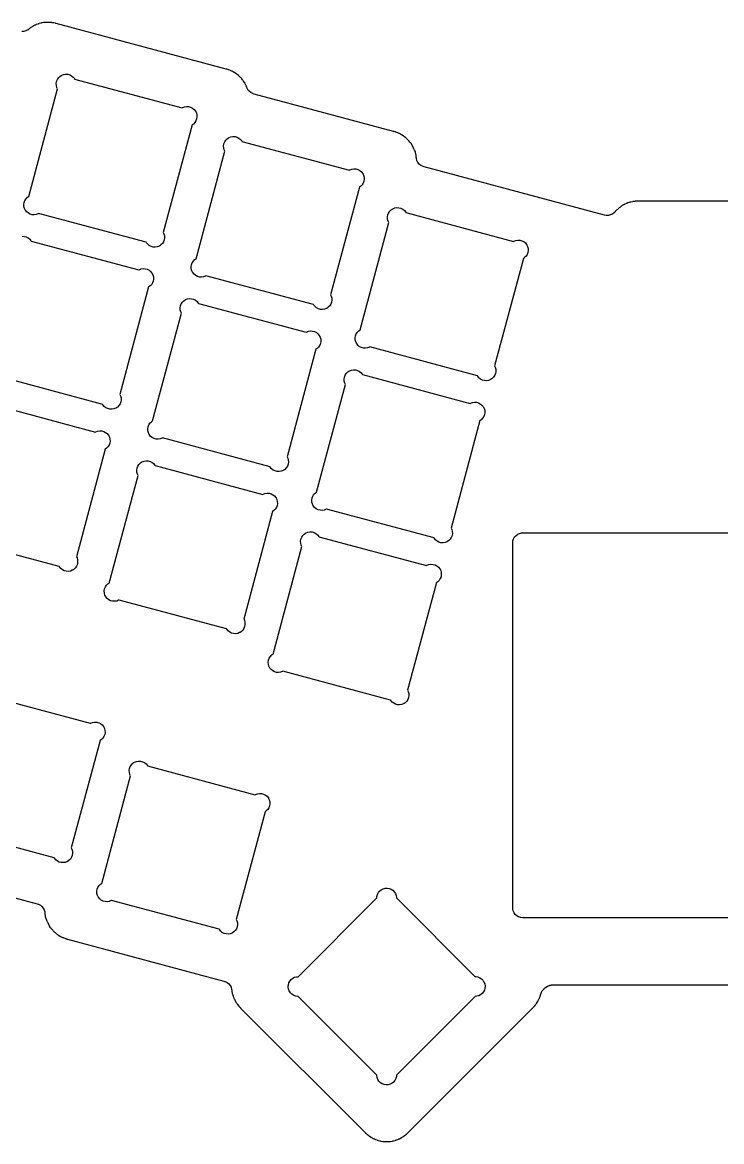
# Model space of a CAD drawing. Extents: x -129 to 129, y -30 to 88.
# Drawn here: x -70.8 to 0, y -30.2 to 83.2 of the extents above; entities that cross this region are included whole.
import ezdxf

# ---------------------------------------------------------------- set-up
doc = ezdxf.new("R2010")
doc.units = 0
doc.layers.get('0').update_dxf_attribs({"linetype": 'CONTINUOUS'})

msp = doc.modelspace()

# ---------------------------------------------------------------- linework, layer by layer
for points in [[(8.4212, 65.1), (-8.40175, 65.1), (-8.41484, 65.0999), (-8.42793, 65.0997), (-8.44102, 65.0995), (-8.48026, 65.0985), (-8.49335, 65.098), (-8.50643, 65.0975), (-8.5195, 65.0969), (-8.63708, 65.0908), (-8.65014, 65.09), (-8.66321, 65.0891), (-8.67626, 65.0882), (-8.7154, 65.0851), (-8.72844, 65.084), (-8.74148, 65.0828), (-8.7545, 65.0815), (-8.76773, 65.0801), (-8.79373, 65.077), (-8.81967, 65.0736), (-8.84558, 65.0699), (-8.92307, 65.0576), (-8.94887, 65.0532), (-8.97461, 65.0484), (-9.00028, 65.0433), (-9.19172, 65.0026), (-9.24263, 64.9904), (-9.29315, 64.9768), (-9.34334, 64.962), (-9.49209, 64.9136), (-9.54144, 64.8962), (-9.59026, 64.8774), (-9.63863, 64.8574), (-9.78151, 64.7938), (-9.82876, 64.7712), (-9.87536, 64.7475), (-9.92137, 64.7225), (-10.0568, 64.6443), (-10.1015, 64.617), (-10.1453, 64.5885), (-10.1885, 64.5588), (-10.315, 64.4669), (-10.3565, 64.435), (-10.3972, 64.4021), (-10.437, 64.3681), (-10.5532, 64.2635), (-10.5912, 64.2274), (-10.6282, 64.1904), (-10.6642, 64.1525), (-10.7689, 64.0362), (-10.7752, 64.0288), (-10.8472, 63.9529), (-10.8833, 63.9187), (-11.0491, 63.7915), (-11.2378, 63.7015), (-11.4411, 63.6527), (-11.6501, 63.6472), (-11.6771, 63.6493), (-11.8575, 63.6803), (-30.129, 68.5761), (-30.2285, 68.6085), (-30.2742, 68.626), (-30.4605, 68.7209), (-30.6229, 68.8525), (-30.7545, 69.015), (-30.8494, 69.2012), (-30.9035, 69.4032), (-30.9095, 69.4411), (-30.9198, 69.5528), (-30.9207, 69.5528), (-30.9254, 69.6432), (-30.9364, 69.7473), (-30.9526, 69.8496), (-31.0067, 70.0515), (-31.0438, 70.1482), (-31.0863, 70.2438), (-31.1215, 70.3128), (-31.1311, 70.3305), (-31.1549, 70.3772), (-31.1886, 70.4479), (-31.1996, 70.4717), (-31.205, 70.4838), (-31.2275, 70.5311), (-31.2336, 70.5429), (-31.2451, 70.5664), (-31.4216, 70.9364), (-31.5225, 71.0272), (-31.5565, 71.067), (-31.6529, 71.1861), (-31.6869, 71.2259), (-31.7219, 71.2647), (-31.7579, 71.3027), (-31.8685, 71.4133), (-31.9065, 71.4493), (-31.9454, 71.4843), (-31.9852, 71.5183), (-32.1067, 71.6168), (-32.1483, 71.6486), (-32.1906, 71.6794), (-32.2337, 71.709), (-32.3979, 71.8156), (-32.42, 71.8296), (-32.4423, 71.8433), (-32.4648, 71.8567), (-32.5129, 71.8844), (-32.5589, 71.9094), (-32.6055, 71.9331), (-32.6527, 71.9557), (-32.7034, 71.9782), (-32.7275, 71.9886), (-32.7517, 71.9986), (-32.776, 72.0083), (-32.9954, 72.0925), (-33.02, 72.1016), (-33.0446, 72.1103), (-33.0694, 72.1187), (-33.1441, 72.143), (-33.1691, 72.1507), (-33.1941, 72.1582), (-33.2193, 72.1653), (-47.3296, 75.9461), (-47.4292, 75.9785), (-47.4762, 75.9965), (-47.6624, 76.0914), (-47.8249, 76.223), (-47.9565, 76.3854), (-47.9695, 76.4056), (-48.0645, 76.5918), (-48.1067, 76.702), (-48.1268, 76.7504), (-48.148, 76.7981), (-48.1706, 76.8454), (-48.2416, 76.9848), (-48.2666, 77.0308), (-48.2927, 77.0761), (-48.3201, 77.1207), (-48.4053, 77.2519), (-48.4349, 77.295), (-48.4657, 77.3373), (-48.4975, 77.3789), (-48.5959, 77.5004), (-48.6299, 77.5402), (-48.6649, 77.5791), (-48.701, 77.6171), (-48.8116, 77.7276), (-48.8495, 77.7637), (-48.8884, 77.7987), (-48.9282, 77.8327), (-49.0498, 77.9311), (-49.0913, 77.963), (-49.1336, 77.9937), (-49.1768, 78.0234), (-49.3409, 78.13), (-49.363, 78.1439), (-49.3854, 78.1576), (-49.4079, 78.171), (-49.4559, 78.1987), (-49.5019, 78.2237), (-49.5485, 78.2475), (-49.5958, 78.27), (-49.6465, 78.2926), (-49.6705, 78.3029), (-49.6947, 78.3129), (-49.719, 78.3226), (-49.9385, 78.4069), (-49.963, 78.4159), (-49.9877, 78.4247), (-50.0125, 78.4331), (-50.0871, 78.4573), (-50.1121, 78.4651), (-50.1372, 78.4725), (-50.1624, 78.4796), (-67.378, 83.0925), (-67.3907, 83.0958), (-67.4034, 83.0991), (-67.4161, 83.1022), (-67.4543, 83.1114), (-67.467, 83.1143), (-67.4798, 83.1172), (-67.4926, 83.12), (-67.6077, 83.1445), (-67.6206, 83.1472), (-67.6334, 83.1497), (-67.6463, 83.1522), (-67.6849, 83.1593), (-67.6977, 83.1616), (-67.7106, 83.1638), (-67.7236, 83.166), (-67.7367, 83.1681), (-67.7626, 83.1718), (-67.7886, 83.1752), (-67.8145, 83.1783), (-67.8926, 83.1865), (-67.9186, 83.1889), (-67.9447, 83.191), (-67.9709, 83.1927), (-68.1663, 83.2029), (-68.2186, 83.2043), (-68.2709, 83.2043), (-68.3233, 83.2029), (-68.4795, 83.1947), (-68.5317, 83.1906), (-68.5837, 83.1852), (-68.6356, 83.1783), (-68.79, 83.1539), (-68.8415, 83.1443), (-68.8927, 83.1334), (-68.9436, 83.1212), (-69.0947, 83.0807), (-69.1449, 83.0659), (-69.1946, 83.0497), (-69.2439, 83.0322), (-69.39, 82.9762), (-69.4383, 82.9562), (-69.4861, 82.9349), (-69.5334, 82.9123), (-69.6727, 82.8413), (-69.7187, 82.8164), (-69.764, 82.7902), (-69.8086, 82.7629), (-69.9398, 82.6777), (-69.983, 82.648), (-70.0253, 82.6173), (-70.0668, 82.5854), (-70.1375, 82.5281), (-70.2222, 82.4666), (-70.2644, 82.4392), (-70.4507, 82.3443), (-70.6526, 82.2902), (-70.8614, 82.2792)], [(-70.8208, 61.5403), (-70.612, 61.5293), (-70.4101, 61.4752), (-70.2238, 61.3803), (-70.0613, 61.2487), (-69.9298, 61.0863), (-69.9095, 61.0465), (-59.0119, 58.1265), (-58.9745, 58.1508), (-58.7793, 58.2257), (-58.5728, 58.2584), (-58.364, 58.2475), (-58.1621, 58.1934), (-57.9758, 58.0985), (-57.8134, 57.9669), (-57.6818, 57.8044), (-57.6616, 57.7647), (-57.6509, 57.7619), (-57.6541, 57.75), (-57.5869, 57.6182), (-57.5328, 57.4162), (-57.5219, 57.2075), (-57.5546, 57.001), (-57.6295, 56.8058), (-57.7433, 56.6305), (-57.8912, 56.4827), (-58.0153, 56.4021), (-60.9359, 45.5021), (-60.8687, 45.3702), (-60.8146, 45.1683), (-60.8037, 44.9595), (-60.8364, 44.753), (-60.9113, 44.5579), (-61.0252, 44.3825), (-61.173, 44.2347), (-61.2971, 44.1541), (-61.3003, 44.1423), (-61.3109, 44.1452), (-61.3483, 44.1209), (-61.5435, 44.0459), (-61.75, 44.0132), (-61.9587, 44.0242), (-62.1607, 44.0783), (-62.3469, 44.1732), (-62.5094, 44.3048), (-62.641, 44.4672), (-62.6612, 44.507), (-73.5589, 47.427)], [(-74.3094, 44.6258), (-63.4118, 41.7058), (-63.3744, 41.7301), (-63.1792, 41.805), (-62.9727, 41.8377), (-62.764, 41.8268), (-62.562, 41.7726), (-62.3758, 41.6777), (-62.2133, 41.5462), (-62.0817, 41.3837), (-62.0615, 41.344), (-62.0508, 41.3411), (-62.054, 41.3293), (-61.9868, 41.1974), (-61.9327, 40.9955), (-61.9218, 40.7867), (-61.9545, 40.5802), (-62.0294, 40.3851), (-62.1433, 40.2097), (-62.2911, 40.0619), (-62.4152, 39.9813), (-65.3358, 29.0813), (-65.2687, 28.9495), (-65.2145, 28.7476), (-65.2036, 28.5388), (-65.2363, 28.3323), (-65.3112, 28.1371), (-65.4251, 27.9618), (-65.5729, 27.814), (-65.697, 27.7334), (-65.7002, 27.7216), (-65.7108, 27.7244), (-65.7482, 27.7001), (-65.9434, 27.6252), (-66.1499, 27.5925), (-66.3587, 27.6034), (-66.5606, 27.6575), (-66.7469, 27.7525), (-66.9093, 27.884), (-67.0409, 28.0465), (-67.0611, 28.0862), (-77.9588, 31.0062)], [(20.0976, -7.5), (-20.1237, -7.5), (-20.3316, -7.47815), (-20.3529, -7.47362), (-20.5517, -7.40901), (-20.7328, -7.30449), (-20.8881, -7.1646), (-21.011, -6.99547), (-21.096, -6.80449), (-21.1395, -6.6), (-21.1445, -6.55212), (-21.15, -6.44759), (-21.15, 30.4737), (-21.1281, 30.6816), (-21.1236, 30.7029), (-21.059, 30.9017), (-20.9545, 31.0828), (-20.8146, 31.2381), (-20.6455, 31.361), (-20.4545, 31.446), (-20.25, 31.4895), (-20.2021, 31.4945), (-20.0976, 31.5), (20.1237, 31.5)], [(-74.8191, 15.1214), (-63.9215, 12.2014), (-63.8841, 12.2256), (-63.6889, 12.3006), (-63.4824, 12.3333), (-63.2736, 12.3223), (-63.0717, 12.2682), (-62.8854, 12.1733), (-62.723, 12.0417), (-62.5914, 11.8793), (-62.5712, 11.8395), (-62.5605, 11.8367), (-62.5637, 11.8249), (-62.4965, 11.693), (-62.4424, 11.4911), (-62.4314, 11.2823), (-62.4642, 11.0758), (-62.5391, 10.8807), (-62.6529, 10.7053), (-62.8008, 10.5575), (-62.9249, 10.4769), (-65.8455, -0.42308), (-65.7783, -0.55493), (-65.7242, -0.75686), (-65.7133, -0.96564), (-65.746, -1.17212), (-65.8209, -1.36729), (-65.9348, -1.54262), (-66.0826, -1.69044), (-66.2067, -1.77104), (-66.2099, -1.78287), (-66.2205, -1.78001), (-66.2579, -1.80431), (-66.4531, -1.87922), (-66.6596, -1.91193), (-66.8683, -1.90099), (-67.0703, -1.84688), (-67.2565, -1.75197), (-67.419, -1.62041), (-67.5506, -1.45794), (-67.5708, -1.4182), (-78.4684, 1.50181)], [(-82.918, -2.43055), (-69.312, -6.07627), (-69.2125, -6.10861), (-69.1667, -6.12616), (-68.9805, -6.22107), (-68.818, -6.35263), (-68.6864, -6.5151), (-68.5915, -6.70137), (-68.5374, -6.9033), (-68.5314, -6.94128), (-68.5211, -7.05297), (-68.5203, -7.05292), (-68.5155, -7.14337), (-68.5046, -7.24747), (-68.4884, -7.34971), (-68.4343, -7.55164), (-68.3972, -7.64829), (-68.3546, -7.74391), (-68.3194, -7.81294), (-68.3098, -7.83066), (-68.2861, -7.87731), (-68.2523, -7.94807), (-68.2414, -7.97183), (-68.236, -7.98394), (-68.2134, -8.0312), (-68.2074, -8.04297), (-68.1958, -8.06646), (-68.0193, -8.43653), (-67.9184, -8.52737), (-67.8844, -8.56718), (-67.7881, -8.6862), (-67.7541, -8.72601), (-67.7191, -8.76487), (-67.683, -8.80285), (-67.5724, -8.91344), (-67.5345, -8.94948), (-67.4956, -8.98447), (-67.4558, -9.01847), (-67.3342, -9.1169), (-67.2927, -9.14877), (-67.2504, -9.17951), (-67.2072, -9.20916), (-67.0431, -9.31576), (-67.021, -9.32973), (-66.9986, -9.3434), (-66.9762, -9.35679), (-66.9281, -9.38454), (-66.8821, -9.40952), (-66.8355, -9.43326), (-66.7882, -9.4558), (-66.7375, -9.47838), (-66.7135, -9.48871), (-66.6893, -9.49873), (-66.665, -9.50843), (-66.4455, -9.59266), (-66.421, -9.60172), (-66.3963, -9.61045), (-66.3715, -9.61887), (-66.2969, -9.64311), (-66.2719, -9.65088), (-66.2468, -9.65831), (-66.2216, -9.66542), (-50.3976, -13.9055), (-50.298, -13.9378), (-50.2516, -13.9556), (-50.0654, -14.0505), (-49.9029, -14.1821), (-49.7713, -14.3445), (-49.6764, -14.5308), (-49.6728, -14.5403), (-49.6231, -14.7165), (-49.6175, -14.7469), (-49.6093, -14.7986), (-49.6027, -14.8481), (-49.5783, -15.0026), (-49.5687, -15.054), (-49.5579, -15.1052), (-49.5456, -15.1561), (-49.5052, -15.3072), (-49.4903, -15.3574), (-49.4741, -15.4071), (-49.4567, -15.4565), (-49.4006, -15.6025), (-49.3806, -15.6508), (-49.3593, -15.6986), (-49.3368, -15.7459), (-49.2479, -15.9203), (-49.2357, -15.9434), (-49.2232, -15.9664), (-49.2104, -15.9893), (-49.1824, -16.0379), (-49.155, -16.0825), (-49.1265, -16.1264), (-49.0969, -16.1695), (-49.0639, -16.2149), (-49.0482, -16.2359), (-49.0323, -16.2567), (-49.0161, -16.2772), (-48.8682, -16.4599), (-48.8514, -16.48), (-48.8345, -16.4999), (-48.8172, -16.5196), (-48.7647, -16.5779), (-48.7469, -16.5971), (-48.7289, -16.6161), (-48.7106, -16.6349), (-36.1079, -29.2376), (-36.0986, -29.2468), (-36.0892, -29.2559), (-36.0798, -29.265), (-36.0513, -29.292), (-36.0417, -29.301), (-36.0321, -29.3098), (-36.0225, -29.3187), (-35.935, -29.3974), (-35.9252, -29.4061), (-35.9153, -29.4148), (-35.9054, -29.4233), (-35.8756, -29.4488), (-35.8656, -29.4573), (-35.8555, -29.4656), (-35.8454, -29.4739), (-35.8351, -29.4823), (-35.8145, -29.4985), (-35.7937, -29.5145), (-35.7728, -29.5301), (-35.7093, -29.5762), (-35.6879, -29.5913), (-35.6664, -29.6062), (-35.6446, -29.6207), (-35.4804, -29.7273), (-35.4358, -29.7547), (-35.3905, -29.7808), (-35.3445, -29.8058), (-35.2052, -29.8768), (-35.1579, -29.8993), (-35.1101, -29.9206), (-35.0617, -29.9406), (-34.9157, -29.9967), (-34.8664, -30.0142), (-34.8166, -30.0303), (-34.7665, -30.0452), (-34.6154, -30.0857), (-34.5645, -30.0979), (-34.5133, -30.1088), (-34.4618, -30.1183), (-34.3074, -30.1428), (-34.2555, -30.1496), (-34.2034, -30.1551), (-34.1513, -30.1592), (-33.9951, -30.1674), (-33.9427, -30.1687), (-33.8904, -30.1687), (-33.8381, -30.1674), (-33.6819, -30.1592), (-33.6297, -30.1551), (-33.5777, -30.1496), (-33.5258, -30.1428), (-33.3713, -30.1183), (-33.3199, -30.1088), (-33.2687, -30.0979), (-33.2178, -30.0857), (-33.0667, -30.0452), (-33.0165, -30.0303), (-32.9668, -30.0142), (-32.9174, -29.9967), (-32.7714, -29.9406), (-32.7231, -29.9206), (-32.6753, -29.8993), (-32.628, -29.8768), (-32.4536, -29.7879), (-32.4305, -29.7757), (-32.4075, -29.7633), (-32.3846, -29.7505), (-32.3366, -29.7227), (-32.2919, -29.6954), (-32.2481, -29.6669), (-32.2049, -29.6372), (-32.16, -29.6046), (-32.139, -29.5889), (-32.1183, -29.573), (-32.0977, -29.5568), (-31.9151, -29.4089), (-31.8949, -29.3921), (-31.875, -29.3751), (-31.8553, -29.3579), (-31.797, -29.3054), (-31.7778, -29.2876), (-31.7588, -29.2696), (-31.7401, -29.2513), (-19.1373, -16.6486), (-19.1282, -16.6393), (-19.119, -16.6299), (-19.1099, -16.6205), (-19.0829, -16.592), (-19.074, -16.5824), (-19.0651, -16.5728), (-19.0563, -16.5632), (-18.9775, -16.4757), (-18.9688, -16.4659), (-18.9602, -16.456), (-18.9516, -16.4461), (-18.9261, -16.4163), (-18.9177, -16.4063), (-18.9093, -16.3962), (-18.901, -16.3861), (-18.8912, -16.374), (-18.875, -16.3534), (-18.859, -16.3326), (-18.8434, -16.3117), (-18.7972, -16.2482), (-18.7821, -16.2268), (-18.7673, -16.2053), (-18.7528, -16.1835), (-18.6462, -16.0193), (-18.6188, -15.9747), (-18.5927, -15.9294), (-18.5677, -15.8834), (-18.4967, -15.744), (-18.4741, -15.6968), (-18.4529, -15.649), (-18.4328, -15.6006), (-18.3768, -15.4546), (-18.3593, -15.4053), (-18.3432, -15.3555), (-18.3283, -15.3053), (-18.3118, -15.2438), (-18.2795, -15.1443), (-18.261, -15.0962), (-18.1661, -14.9099), (-18.1577, -14.897), (-18.0489, -14.758), (-18.0357, -14.744), (-17.9847, -14.6933), (-17.9691, -14.6789), (-17.9202, -14.63), (-17.8424, -14.5599), (-17.8028, -14.5278), (-17.6275, -14.414), (-17.4323, -14.3391), (-17.4212, -14.3361), (-17.2408, -14.3051), (-17.2152, -14.3031), (-17.1367, -14.3), (17.1236, -14.3)]]:
    msp.add_lwpolyline(points)
for points in [[(-57.5588, 60.4449), (-57.7608, 60.499), (-57.947, 60.5939), (-58.1095, 60.7255), (-58.2411, 60.888), (-58.2613, 60.9277), (-69.1589, 63.8477), (-69.1963, 63.8234), (-69.3915, 63.7485), (-69.598, 63.7158), (-69.8068, 63.7267), (-70.0087, 63.7809), (-70.195, 63.8758), (-70.3574, 64.0073), (-70.489, 64.1698), (-70.5092, 64.2095), (-70.5199, 64.2124), (-70.5167, 64.2242), (-70.5839, 64.3561), (-70.638, 64.558), (-70.649, 64.7668), (-70.6162, 64.9732), (-70.5413, 65.1684), (-70.4275, 65.3438), (-70.2796, 65.4916), (-70.1555, 65.5722), (-67.2349, 76.4722), (-67.3021, 76.604), (-67.3562, 76.8059), (-67.3671, 77.0147), (-67.3344, 77.2212), (-67.2595, 77.4164), (-67.1456, 77.5917), (-66.9978, 77.7395), (-66.8737, 77.8201), (-66.8705, 77.8319), (-66.8599, 77.8291), (-66.8225, 77.8534), (-66.6273, 77.9283), (-66.4208, 77.961), (-66.2121, 77.9501), (-66.0101, 77.896), (-65.8239, 77.801), (-65.6614, 77.6695), (-65.5298, 77.507), (-65.5096, 77.4673), (-54.612, 74.5473), (-54.5745, 74.5716), (-54.3794, 74.6465), (-54.1729, 74.6792), (-53.9641, 74.6682), (-53.7622, 74.6141), (-53.5759, 74.5192), (-53.4135, 74.3877), (-53.2819, 74.2252), (-53.2616, 74.1854), (-53.251, 74.1826), (-53.2542, 74.1708), (-53.187, 74.0389), (-53.1329, 73.837), (-53.1219, 73.6282), (-53.1546, 73.4217), (-53.2296, 73.2266), (-53.3434, 73.0512), (-53.4912, 72.9034), (-53.6153, 72.8228), (-56.536, 61.9228), (-56.4688, 61.791), (-56.4147, 61.589), (-56.4038, 61.3803), (-56.4365, 61.1738), (-56.5114, 60.9786), (-56.6252, 60.8033), (-56.7731, 60.6555), (-56.8972, 60.5749), (-56.9003, 60.563), (-56.911, 60.5659), (-56.9484, 60.5416), (-57.1436, 60.4667), (-57.35, 60.434)], [(-40.6158, 54.1306), (-40.8177, 54.1847), (-41.004, 54.2796), (-41.1664, 54.4112), (-41.298, 54.5736), (-41.3183, 54.6134), (-52.2159, 57.5334), (-52.2533, 57.5091), (-52.4485, 57.4342), (-52.6549, 57.4015), (-52.8637, 57.4124), (-53.0656, 57.4665), (-53.2519, 57.5614), (-53.4144, 57.693), (-53.5459, 57.8555), (-53.5662, 57.8952), (-53.5768, 57.898), (-53.5737, 57.9099), (-53.6409, 58.0417), (-53.695, 58.2437), (-53.7059, 58.4524), (-53.6732, 58.6589), (-53.5983, 58.8541), (-53.4844, 59.0294), (-53.3366, 59.1772), (-53.2125, 59.2578), (-50.2918, 70.1578), (-50.359, 70.2897), (-50.4131, 70.4916), (-50.4241, 70.7004), (-50.3914, 70.9068), (-50.3165, 71.102), (-50.2026, 71.2774), (-50.0548, 71.4252), (-49.9307, 71.5058), (-49.9275, 71.5176), (-49.9168, 71.5147), (-49.8794, 71.539), (-49.6843, 71.614), (-49.4778, 71.6467), (-49.269, 71.6357), (-49.0671, 71.5816), (-48.8808, 71.4867), (-48.7183, 71.3551), (-48.5868, 71.1927), (-48.5665, 71.1529), (-37.6689, 68.2329), (-37.6315, 68.2572), (-37.4363, 68.3321), (-37.2298, 68.3648), (-37.0211, 68.3539), (-36.8191, 68.2998), (-36.6329, 68.2049), (-36.4704, 68.0733), (-36.3388, 67.9108), (-36.3186, 67.8711), (-36.3079, 67.8683), (-36.3111, 67.8564), (-36.2439, 67.7246), (-36.1898, 67.5226), (-36.1789, 67.3139), (-36.2116, 67.1074), (-36.2865, 66.9122), (-36.4004, 66.7369), (-36.5482, 66.5891), (-36.6723, 66.5085), (-39.5929, 55.6085), (-39.5258, 55.4766), (-39.4716, 55.2747), (-39.4607, 55.0659), (-39.4934, 54.8594), (-39.5683, 54.6643), (-39.6822, 54.4889), (-39.83, 54.3411), (-39.9541, 54.2605), (-39.9573, 54.2487), (-39.9679, 54.2516), (-40.0053, 54.2273), (-40.2005, 54.1523), (-40.407, 54.1196)], [(-24.016, 46.9216), (-24.2179, 46.9757), (-24.4042, 47.0706), (-24.5666, 47.2022), (-24.6982, 47.3646), (-24.7185, 47.4044), (-35.6161, 50.3244), (-35.6535, 50.3001), (-35.8487, 50.2252), (-36.0551, 50.1925), (-36.2639, 50.2034), (-36.4658, 50.2575), (-36.6521, 50.3524), (-36.8146, 50.484), (-36.9461, 50.6465), (-36.9664, 50.6862), (-36.977, 50.6891), (-36.9739, 50.7009), (-37.0411, 50.8327), (-37.0952, 51.0347), (-37.1061, 51.2434), (-37.0734, 51.4499), (-36.9985, 51.6451), (-36.8846, 51.8204), (-36.7368, 51.9683), (-36.6127, 52.0488), (-33.692, 62.9488), (-33.7592, 63.0807), (-33.8133, 63.2826), (-33.8243, 63.4914), (-33.7916, 63.6979), (-33.7167, 63.893), (-33.6028, 64.0684), (-33.455, 64.2162), (-33.3309, 64.2968), (-33.3277, 64.3086), (-33.317, 64.3058), (-33.2796, 64.3301), (-33.0845, 64.405), (-32.878, 64.4377), (-32.6692, 64.4267), (-32.4673, 64.3726), (-32.281, 64.2777), (-32.1185, 64.1462), (-31.987, 63.9837), (-31.9667, 63.9439), (-21.0691, 61.0239), (-21.0317, 61.0482), (-20.8365, 61.1231), (-20.63, 61.1558), (-20.4213, 61.1449), (-20.2193, 61.0908), (-20.0331, 60.9959), (-19.8706, 60.8643), (-19.739, 60.7019), (-19.7188, 60.6621), (-19.7081, 60.6593), (-19.7113, 60.6474), (-19.6441, 60.5156), (-19.59, 60.3137), (-19.5791, 60.1049), (-19.6118, 59.8984), (-19.6867, 59.7032), (-19.8006, 59.5279), (-19.9484, 59.3801), (-20.0725, 59.2995), (-22.9931, 48.3995), (-22.926, 48.2676), (-22.8718, 48.0657), (-22.8609, 47.8569), (-22.8936, 47.6505), (-22.9685, 47.4553), (-23.0824, 47.28), (-23.2302, 47.1321), (-23.3543, 47.0515), (-23.3575, 47.0397), (-23.3681, 47.0426), (-23.4055, 47.0183), (-23.6007, 46.9434), (-23.8072, 46.9107)], [(-45.0157, 37.7098), (-45.2176, 37.7639), (-45.4039, 37.8589), (-45.5664, 37.9904), (-45.6979, 38.1529), (-45.7182, 38.1926), (-56.6158, 41.1126), (-56.6532, 41.0883), (-56.8484, 41.0134), (-57.0549, 40.9807), (-57.2636, 40.9917), (-57.4656, 41.0458), (-57.6518, 41.1407), (-57.8143, 41.2722), (-57.9459, 41.4347), (-57.9661, 41.4745), (-57.9768, 41.4773), (-57.9736, 41.4891), (-58.0408, 41.621), (-58.0949, 41.8229), (-58.1058, 42.0317), (-58.0731, 42.2382), (-57.9982, 42.4333), (-57.8843, 42.6087), (-57.7365, 42.7565), (-57.6124, 42.8371), (-54.6918, 53.7371), (-54.759, 53.8689), (-54.8131, 54.0709), (-54.824, 54.2796), (-54.7913, 54.4861), (-54.7164, 54.6813), (-54.6025, 54.8566), (-54.4547, 55.0044), (-54.3306, 55.085), (-54.3274, 55.0969), (-54.3168, 55.094), (-54.2794, 55.1183), (-54.0842, 55.1932), (-53.8777, 55.2259), (-53.6689, 55.215), (-53.467, 55.1609), (-53.2807, 55.066), (-53.1183, 54.9344), (-52.9867, 54.7719), (-52.9665, 54.7322), (-42.0688, 51.8122), (-42.0314, 51.8365), (-41.8363, 51.9114), (-41.6298, 51.9441), (-41.421, 51.9332), (-41.2191, 51.879), (-41.0328, 51.7841), (-40.8703, 51.6526), (-40.7388, 51.4901), (-40.7185, 51.4504), (-40.7079, 51.4475), (-40.711, 51.4357), (-40.6439, 51.3038), (-40.5897, 51.1019), (-40.5788, 50.8931), (-40.6115, 50.6866), (-40.6864, 50.4915), (-40.8003, 50.3161), (-40.9481, 50.1683), (-41.0722, 50.0877), (-43.9929, 39.1877), (-43.9257, 39.0559), (-43.8716, 38.854), (-43.8606, 38.6452), (-43.8933, 38.4387), (-43.9683, 38.2435), (-44.0821, 38.0682), (-44.2299, 37.9204), (-44.354, 37.8398), (-44.3572, 37.828), (-44.3679, 37.8308), (-44.4053, 37.8065), (-44.6004, 37.7316), (-44.8069, 37.6989)], [(-28.4159, 30.5009), (-28.6178, 30.555), (-28.8041, 30.6499), (-28.9666, 30.7814), (-29.0981, 30.9439), (-29.1184, 30.9836), (-40.016, 33.9037), (-40.0534, 33.8794), (-40.2486, 33.8044), (-40.4551, 33.7717), (-40.6638, 33.7827), (-40.8658, 33.8368), (-41.052, 33.9317), (-41.2145, 34.0633), (-41.3461, 34.2257), (-41.3663, 34.2655), (-41.377, 34.2683), (-41.3738, 34.2801), (-41.441, 34.412), (-41.4951, 34.6139), (-41.506, 34.8227), (-41.4733, 35.0292), (-41.3984, 35.2244), (-41.2845, 35.3997), (-41.1367, 35.5475), (-41.0126, 35.6281), (-38.092, 46.5281), (-38.1592, 46.6599), (-38.2133, 46.8619), (-38.2242, 47.0706), (-38.1915, 47.2771), (-38.1166, 47.4723), (-38.0027, 47.6476), (-37.8549, 47.7955), (-37.7308, 47.876), (-37.7276, 47.8879), (-37.717, 47.885), (-37.6796, 47.9093), (-37.4844, 47.9842), (-37.2779, 48.0169), (-37.0691, 48.006), (-36.8672, 47.9519), (-36.6809, 47.857), (-36.5185, 47.7254), (-36.3869, 47.5629), (-36.3667, 47.5232), (-25.469, 44.6032), (-25.4316, 44.6275), (-25.2364, 44.7024), (-25.03, 44.7351), (-24.8212, 44.7242), (-24.6193, 44.6701), (-24.433, 44.5752), (-24.2705, 44.4436), (-24.139, 44.2811), (-24.1187, 44.2414), (-24.1081, 44.2385), (-24.1112, 44.2267), (-24.044, 44.0948), (-23.9899, 43.8929), (-23.979, 43.6841), (-24.0117, 43.4777), (-24.0866, 43.2825), (-24.2005, 43.1072), (-24.3483, 42.9593), (-24.4724, 42.8787), (-27.3931, 31.9788), (-27.3259, 31.8469), (-27.2718, 31.645), (-27.2608, 31.4362), (-27.2935, 31.2297), (-27.3684, 31.0346), (-27.4823, 30.8592), (-27.6301, 30.7114), (-27.7542, 30.6308), (-27.7574, 30.619), (-27.7681, 30.6218), (-27.8055, 30.5975), (-28.0006, 30.5226), (-28.2071, 30.4899)], [(-49.4156, 21.2891), (-49.6175, 21.3432), (-49.8038, 21.4381), (-49.9663, 21.5697), (-50.0979, 21.7321), (-50.1181, 21.7719), (-61.0157, 24.6919), (-61.0531, 24.6676), (-61.2483, 24.5927), (-61.4548, 24.56), (-61.6636, 24.5709), (-61.8655, 24.625), (-62.0518, 24.7199), (-62.2142, 24.8515), (-62.3458, 25.014), (-62.366, 25.0537), (-62.3767, 25.0566), (-62.3735, 25.0684), (-62.4407, 25.2002), (-62.4948, 25.4022), (-62.5058, 25.6109), (-62.473, 25.8174), (-62.3981, 26.0126), (-62.2843, 26.1879), (-62.1364, 26.3358), (-62.0123, 26.4164), (-59.0917, 37.3163), (-59.1589, 37.4482), (-59.213, 37.6501), (-59.2239, 37.8589), (-59.1912, 38.0654), (-59.1163, 38.2605), (-59.0024, 38.4359), (-58.8546, 38.5837), (-58.7305, 38.6643), (-58.7273, 38.6761), (-58.7167, 38.6733), (-58.6793, 38.6976), (-58.4841, 38.7725), (-58.2776, 38.8052), (-58.0689, 38.7942), (-57.8669, 38.7401), (-57.6807, 38.6452), (-57.5182, 38.5137), (-57.3866, 38.3512), (-57.3664, 38.3115), (-46.4688, 35.3914), (-46.4313, 35.4157), (-46.2362, 35.4907), (-46.0297, 35.5234), (-45.8209, 35.5124), (-45.619, 35.4583), (-45.4327, 35.3634), (-45.2702, 35.2318), (-45.1387, 35.0694), (-45.1184, 35.0296), (-45.1078, 35.0268), (-45.111, 35.0149), (-45.0438, 34.8831), (-44.9897, 34.6812), (-44.9787, 34.4724), (-45.0114, 34.2659), (-45.0863, 34.0707), (-45.2002, 33.8954), (-45.348, 33.7476), (-45.4721, 33.667), (-48.3928, 22.767), (-48.3256, 22.6352), (-48.2715, 22.4332), (-48.2606, 22.2245), (-48.2933, 22.018), (-48.3682, 21.8228), (-48.482, 21.6475), (-48.6299, 21.4996), (-48.754, 21.419), (-48.7571, 21.4072), (-48.7678, 21.4101), (-48.8052, 21.3858), (-49.0004, 21.3109), (-49.2068, 21.2782)], [(-32.8158, 14.0801), (-33.0177, 14.1342), (-33.204, 14.2291), (-33.3665, 14.3607), (-33.4981, 14.5232), (-33.5183, 14.5629), (-44.4159, 17.4829), (-44.4533, 17.4586), (-44.6485, 17.3837), (-44.855, 17.351), (-45.0638, 17.3619), (-45.2657, 17.416), (-45.452, 17.511), (-45.6144, 17.6425), (-45.746, 17.805), (-45.7662, 17.8447), (-45.7769, 17.8476), (-45.7737, 17.8594), (-45.8409, 17.9913), (-45.895, 18.1932), (-45.9059, 18.402), (-45.8732, 18.6084), (-45.7983, 18.8036), (-45.6845, 18.9789), (-45.5366, 19.1268), (-45.4125, 19.2074), (-42.4919, 30.1073), (-42.5591, 30.2392), (-42.6132, 30.4411), (-42.6241, 30.6499), (-42.5914, 30.8564), (-42.5165, 31.0516), (-42.4026, 31.2269), (-42.2548, 31.3747), (-42.1307, 31.4553), (-42.1275, 31.4671), (-42.1169, 31.4643), (-42.0795, 31.4886), (-41.8843, 31.5635), (-41.6778, 31.5962), (-41.4691, 31.5853), (-41.2671, 31.5311), (-41.0809, 31.4362), (-40.9184, 31.3047), (-40.7868, 31.1422), (-40.7666, 31.1025), (-29.869, 28.1825), (-29.8315, 28.2067), (-29.6364, 28.2817), (-29.4299, 28.3144), (-29.2211, 28.3034), (-29.0192, 28.2493), (-28.8329, 28.1544), (-28.6704, 28.0228), (-28.5389, 27.8604), (-28.5186, 27.8206), (-28.508, 27.8178), (-28.5112, 27.806), (-28.444, 27.6741), (-28.3899, 27.4722), (-28.3789, 27.2634), (-28.4116, 27.0569), (-28.4865, 26.8618), (-28.6004, 26.6864), (-28.7482, 26.5386), (-28.8723, 26.458), (-31.793, 15.558), (-31.7258, 15.4262), (-31.6717, 15.2242), (-31.6608, 15.0155), (-31.6935, 14.809), (-31.7684, 14.6138), (-31.8822, 14.4385), (-32.0301, 14.2907), (-32.1542, 14.2101), (-32.1573, 14.1982), (-32.168, 14.2011), (-32.2054, 14.1768), (-32.4006, 14.1019), (-32.607, 14.0692)], [(-50.1719, -9.13585), (-50.3739, -9.08175), (-50.5601, -8.98684), (-50.7226, -8.85527), (-50.8542, -8.6928), (-50.8744, -8.65307), (-61.7721, -5.73306), (-61.8095, -5.75735), (-62.0046, -5.83227), (-62.2111, -5.86497), (-62.4199, -5.85403), (-62.6218, -5.79992), (-62.8081, -5.70501), (-62.9706, -5.57345), (-63.1021, -5.41098), (-63.1224, -5.37124), (-63.133, -5.36839), (-63.1298, -5.35656), (-63.197, -5.22471), (-63.2511, -5.02277), (-63.2621, -4.814), (-63.2294, -4.60752), (-63.1545, -4.41235), (-63.0406, -4.23702), (-62.8928, -4.08919), (-62.7687, -4.0086), (-59.848, 6.89138), (-59.9152, 7.02323), (-59.9693, 7.22516), (-59.9803, 7.43394), (-59.9475, 7.64042), (-59.8726, 7.83559), (-59.7588, 8.01092), (-59.6109, 8.15875), (-59.4868, 8.23934), (-59.4837, 8.25117), (-59.473, 8.24831), (-59.4356, 8.27261), (-59.2404, 8.34753), (-59.034, 8.38023), (-58.8252, 8.36929), (-58.6233, 8.31518), (-58.437, 8.22027), (-58.2745, 8.08871), (-58.143, 7.92624), (-58.1227, 7.8865), (-47.2251, 4.96649), (-47.1877, 4.99078), (-46.9925, 5.0657), (-46.786, 5.0984), (-46.5773, 5.08746), (-46.3753, 5.03335), (-46.189, 4.93844), (-46.0266, 4.80688), (-45.895, 4.64441), (-45.8748, 4.60467), (-45.8641, 4.60182), (-45.8673, 4.58999), (-45.8001, 4.45814), (-45.746, 4.25621), (-45.7351, 4.04744), (-45.7678, 3.84095), (-45.8427, 3.64578), (-45.9565, 3.47045), (-46.1044, 3.32263), (-46.2285, 3.24203), (-49.1491, -7.65795), (-49.0819, -7.7898), (-49.0278, -7.99173), (-49.0169, -8.2005), (-49.0496, -8.40698), (-49.1245, -8.60216), (-49.2384, -8.77749), (-49.3862, -8.92531), (-49.5103, -9.00591), (-49.5135, -9.01773), (-49.5241, -9.01488), (-49.5615, -9.03917), (-49.7567, -9.11409), (-49.9632, -9.1468)], [(-33.9249, -24.4202), (-33.9695, -24.4226), (-34.1759, -24.3899), (-34.3711, -24.3149), (-34.5464, -24.2011), (-34.6943, -24.0532), (-34.8081, -23.8779), (-34.883, -23.6827), (-34.9157, -23.4763), (-34.9134, -23.4317), (-42.891, -15.4541), (-42.9356, -15.4564), (-43.1421, -15.4237), (-43.3372, -15.3488), (-43.5126, -15.235), (-43.6604, -15.0871), (-43.7742, -14.9118), (-43.8492, -14.7166), (-43.8819, -14.5101), (-43.8795, -14.4656), (-43.8873, -14.4578), (-43.8787, -14.4492), (-43.8709, -14.3014), (-43.8168, -14.0994), (-43.7219, -13.9132), (-43.5903, -13.7507), (-43.4279, -13.6191), (-43.2416, -13.5242), (-43.0397, -13.4701), (-42.8919, -13.4624), (-34.9126, -5.48304), (-34.9048, -5.33526), (-34.8507, -5.13333), (-34.7558, -4.94706), (-34.6242, -4.78459), (-34.4618, -4.65303), (-34.2755, -4.55812), (-34.0736, -4.50401), (-33.9258, -4.49627), (-33.9171, -4.48761), (-33.9093, -4.4954), (-33.8648, -4.49307), (-33.6583, -4.52577), (-33.4631, -4.60069), (-33.2878, -4.71455), (-33.14, -4.86238), (-33.0261, -5.03771), (-32.9512, -5.23288), (-32.9185, -5.43936), (-32.9208, -5.4839), (-24.9432, -13.4615), (-24.8987, -13.4592), (-24.6922, -13.4919), (-24.497, -13.5668), (-24.3217, -13.6807), (-24.1739, -13.8285), (-24.06, -14.0038), (-23.9851, -14.199), (-23.9524, -14.4055), (-23.9547, -14.45), (-23.9469, -14.4578), (-23.9556, -14.4665), (-23.9633, -14.6142), (-24.0174, -14.8162), (-24.1123, -15.0025), (-24.2439, -15.1649), (-24.4064, -15.2965), (-24.5926, -15.3914), (-24.7946, -15.4455), (-24.9423, -15.4532), (-32.9217, -23.4326), (-32.9294, -23.5804), (-32.9835, -23.7823), (-33.0784, -23.9686), (-33.21, -24.131), (-33.3725, -24.2626), (-33.5587, -24.3575), (-33.7607, -24.4116), (-33.9085, -24.4194), (-33.9171, -24.428)]]:
    msp.add_lwpolyline(points, close=True)

doc.saveas('drawing.dxf')
